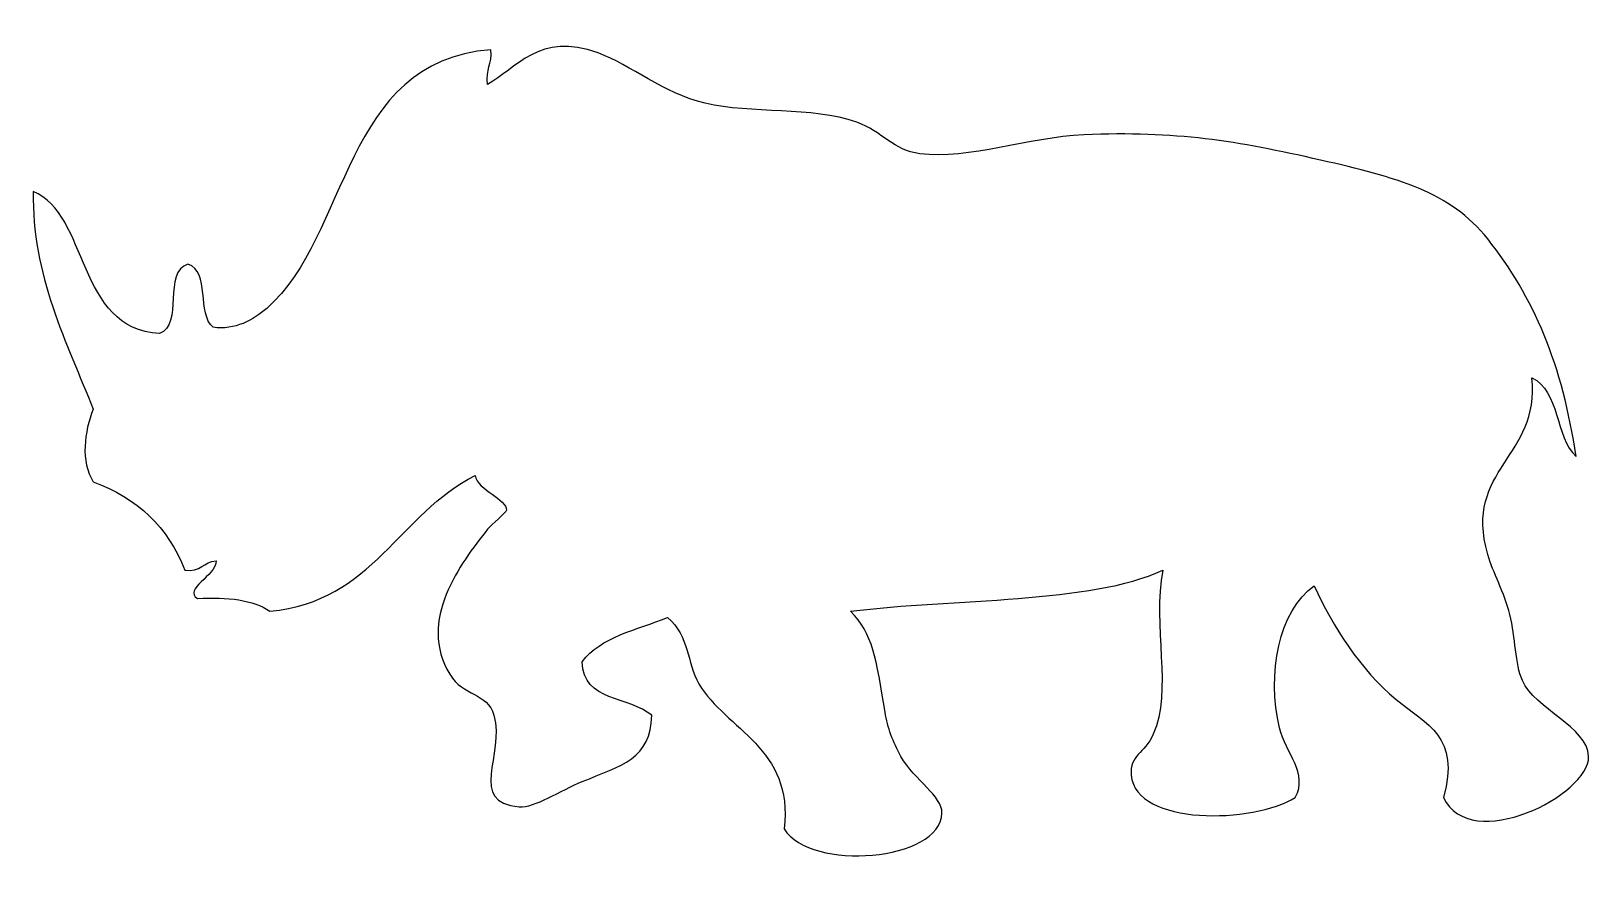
# Model space of a CAD drawing. Header units: centimetres. Extents: x -66 to 65, y -66 to 66.
# Drawn here: x -65.56 to -55.75, y -13.87 to -8.58 of the extents above; entities that cross this region are included whole.
import ezdxf

# ---------------------------------------------------------------- set-up
doc = ezdxf.new("R2010")
doc.units = ezdxf.units.CM
doc.header["$MEASUREMENT"] = 0
doc.layers.add('Layer 1', color=7, linetype='Continuous')

msp = doc.modelspace()

# ---------------------------------------------------------------- linework, layer by layer
at = {"layer": 'Layer 1'}
msp.add_open_spline([(-55.83908, -11.25618), (-55.97164, -11.13079), (-55.94039, -10.84155), (-56.11689, -10.76009), (-56.11689, -10.76009), (-56.06331, -11.26259), (-56.54784, -11.32812), (-56.3947, -11.87134), (-56.3947, -11.87134), (-56.36282, -11.98437), (-56.28873, -12.11288), (-56.25579, -12.24837), (-56.25579, -12.24837), (-56.21959, -12.39725), (-56.22277, -12.55717), (-56.17641, -12.66509), (-56.17641, -12.66509), (-56.09952, -12.84411), (-55.7653, -12.95603), (-55.75969, -13.14134), (-55.75969, -13.14134), (-55.75231, -13.38473), (-56.5047, -13.76134), (-56.6725, -13.39931), (-56.6725, -13.39931), (-56.56603, -13.01876), (-56.77635, -12.94306), (-56.97016, -12.78415), (-56.97016, -12.78415), (-57.19598, -12.59897), (-57.36968, -12.32139), (-57.4861, -12.06977), (-57.4861, -12.06977), (-57.70729, -12.2218), (-57.78608, -12.6251), (-57.70438, -12.96274), (-57.70438, -12.96274), (-57.66559, -13.12302), (-57.52076, -13.24944), (-57.60516, -13.3993), (-57.60516, -13.3993), (-57.86659, -13.56522), (-58.60835, -13.5798), (-58.63704, -13.26039), (-58.63704, -13.26039), (-58.64858, -13.13201), (-58.55407, -13.12662), (-58.49813, -13.00242), (-58.49813, -13.00242), (-58.37616, -12.73154), (-58.50538, -12.31591), (-58.4386, -11.97054), (-58.4386, -11.97054), (-58.88937, -12.18128), (-59.7562, -12.14778), (-60.40313, -12.22851), (-60.40313, -12.22851), (-60.2616, -12.36911), (-60.24099, -12.52265), (-60.18485, -12.86351), (-60.18485, -12.86351), (-60.169, -12.95979), (-60.13622, -13.0529), (-60.08563, -13.14132), (-60.08563, -13.14132), (-59.99805, -13.29433), (-59.82486, -13.38968), (-59.82766, -13.49851), (-59.82766, -13.49851), (-59.83547, -13.80114), (-60.65512, -13.86776), (-60.81985, -13.59773), (-60.81985, -13.59773), (-60.75918, -13.0878), (-61.18516, -12.97514), (-61.35563, -12.68492), (-61.35563, -12.68492), (-61.43567, -12.54866), (-61.4123, -12.38782), (-61.55407, -12.2682), (-61.55407, -12.2682), (-61.74843, -12.34504), (-61.97404, -12.39062), (-62.08985, -12.54601), (-62.08985, -12.54601), (-62.0863, -12.80043), (-61.79058, -12.76268), (-61.65329, -12.88335), (-61.65329, -12.88335), (-61.6548, -13.15465), (-61.84691, -13.20111), (-62.08985, -13.30007), (-62.08985, -13.30007), (-62.22661, -13.35576), (-62.3896, -13.46641), (-62.48673, -13.45882), (-62.48673, -13.45882), (-62.81627, -13.43308), (-62.57417, -13.12997), (-62.64548, -12.88335), (-62.64548, -12.88335), (-62.68752, -12.73788), (-62.83847, -12.76455), (-62.92329, -12.62538), (-62.92329, -12.62538), (-63.1285, -12.28864), (-62.85519, -11.92672), (-62.68516, -11.71257), (-62.68516, -11.71257), (-62.66336, -11.68511), (-62.56615, -11.60364), (-62.5661, -11.59351), (-62.5661, -11.59351), (-62.56568, -11.52178), (-62.74387, -11.46913), (-62.76454, -11.37523), (-62.76454, -11.37523), (-63.2409, -11.61325), (-63.40184, -12.16668), (-64.05438, -12.22851), (-64.05438, -12.22851), (-64.16111, -12.15665), (-64.32007, -12.13704), (-64.51079, -12.14913), (-64.51079, -12.14913), (-64.60157, -12.09121), (-64.39466, -12.0057), (-64.39173, -11.911), (-64.39173, -11.911), (-64.47267, -11.91605), (-64.48973, -11.98498), (-64.59017, -11.97053), (-64.59017, -11.97053), (-64.69428, -11.69761), (-64.89, -11.51629), (-65.16564, -11.4149), (-65.16564, -11.4149), (-65.24737, -11.28613), (-65.222, -11.09912), (-65.16564, -10.95849), (-65.16564, -10.95849), (-65.32719, -10.5509), (-65.55624, -10.10595), (-65.54267, -9.58927), (-65.54267, -9.58927), (-65.19514, -9.72503), (-65.27073, -10.45472), (-64.74892, -10.48224), (-64.74892, -10.48224), (-64.59649, -10.42961), (-64.73, -10.09105), (-64.57033, -10.04568), (-64.57033, -10.04568), (-64.42912, -10.08968), (-64.51445, -10.36024), (-64.41158, -10.44256), (-64.41158, -10.44256), (-64.27664, -10.46296), (-64.15673, -10.39576), (-64.07424, -10.3235), (-64.07424, -10.3235), (-63.5515, -9.86564), (-63.60101, -8.77087), (-62.66533, -8.69631), (-62.66533, -8.69631), (-62.65414, -8.78688), (-62.70049, -8.8199), (-62.68517, -8.91459), (-62.68517, -8.91459), (-62.50951, -8.81945), (-62.35852, -8.57994), (-61.99064, -8.71615), (-61.99064, -8.71615), (-61.77929, -8.79441), (-61.58384, -8.97034), (-61.31595, -9.03365), (-61.31595, -9.03365), (-61.0252, -9.10239), (-60.64798, -9.05204), (-60.36345, -9.15271), (-60.36345, -9.15271), (-60.20285, -9.20954), (-60.13226, -9.33101), (-59.96657, -9.35115), (-59.96657, -9.35115), (-59.65568, -9.38893), (-59.28561, -9.24802), (-58.93469, -9.23209), (-58.93469, -9.23209), (-58.35851, -9.206), (-57.9719, -9.27141), (-57.44641, -9.39084), (-57.44641, -9.39084), (-56.96632, -9.49995), (-56.63155, -9.58975), (-56.39469, -9.88693), (-56.39469, -9.88693), (-56.10393, -10.25179), (-55.92343, -10.68021), (-55.83908, -11.25618)], degree=3, knots=[0, 0, 0, 0, 0.0196078, 0.0196078, 0.0196078, 0.0196078, 0.0392157, 0.0392157, 0.0392157, 0.0392157, 0.0588235, 0.0588235, 0.0588235, 0.0588235, 0.0784314, 0.0784314, 0.0784314, 0.0784314, 0.0980392, 0.0980392, 0.0980392, 0.0980392, 0.1176471, 0.1176471, 0.1176471, 0.1176471, 0.1372549, 0.1372549, 0.1372549, 0.1372549, 0.1568627, 0.1568627, 0.1568627, 0.1568627, 0.1764706, 0.1764706, 0.1764706, 0.1764706, 0.1960784, 0.1960784, 0.1960784, 0.1960784, 0.2156863, 0.2156863, 0.2156863, 0.2156863, 0.2352941, 0.2352941, 0.2352941, 0.2352941, 0.254902, 0.254902, 0.254902, 0.254902, 0.2745098, 0.2745098, 0.2745098, 0.2745098, 0.2941176, 0.2941176, 0.2941176, 0.2941176, 0.3137255, 0.3137255, 0.3137255, 0.3137255, 0.3333333, 0.3333333, 0.3333333, 0.3333333, 0.3529412, 0.3529412, 0.3529412, 0.3529412, 0.372549, 0.372549, 0.372549, 0.372549, 0.3921569, 0.3921569, 0.3921569, 0.3921569, 0.4117647, 0.4117647, 0.4117647, 0.4117647, 0.4313725, 0.4313725, 0.4313725, 0.4313725, 0.4509804, 0.4509804, 0.4509804, 0.4509804, 0.4705882, 0.4705882, 0.4705882, 0.4705882, 0.4901961, 0.4901961, 0.4901961, 0.4901961, 0.5098039, 0.5098039, 0.5098039, 0.5098039, 0.5294118, 0.5294118, 0.5294118, 0.5294118, 0.5490196, 0.5490196, 0.5490196, 0.5490196, 0.5686275, 0.5686275, 0.5686275, 0.5686275, 0.5882353, 0.5882353, 0.5882353, 0.5882353, 0.6078431, 0.6078431, 0.6078431, 0.6078431, 0.627451, 0.627451, 0.627451, 0.627451, 0.6470588, 0.6470588, 0.6470588, 0.6470588, 0.6666667, 0.6666667, 0.6666667, 0.6666667, 0.6862745, 0.6862745, 0.6862745, 0.6862745, 0.7058824, 0.7058824, 0.7058824, 0.7058824, 0.7254902, 0.7254902, 0.7254902, 0.7254902, 0.745098, 0.745098, 0.745098, 0.745098, 0.7647059, 0.7647059, 0.7647059, 0.7647059, 0.7843137, 0.7843137, 0.7843137, 0.7843137, 0.8039216, 0.8039216, 0.8039216, 0.8039216, 0.8235294, 0.8235294, 0.8235294, 0.8235294, 0.8431373, 0.8431373, 0.8431373, 0.8431373, 0.8627451, 0.8627451, 0.8627451, 0.8627451, 0.8823529, 0.8823529, 0.8823529, 0.8823529, 0.9019608, 0.9019608, 0.9019608, 0.9019608, 0.9215686, 0.9215686, 0.9215686, 0.9215686, 0.9411765, 0.9411765, 0.9411765, 0.9411765, 0.9607843, 0.9607843, 0.9607843, 0.9607843, 1, 1, 1, 1], dxfattribs=at)

doc.saveas('drawing.dxf')
